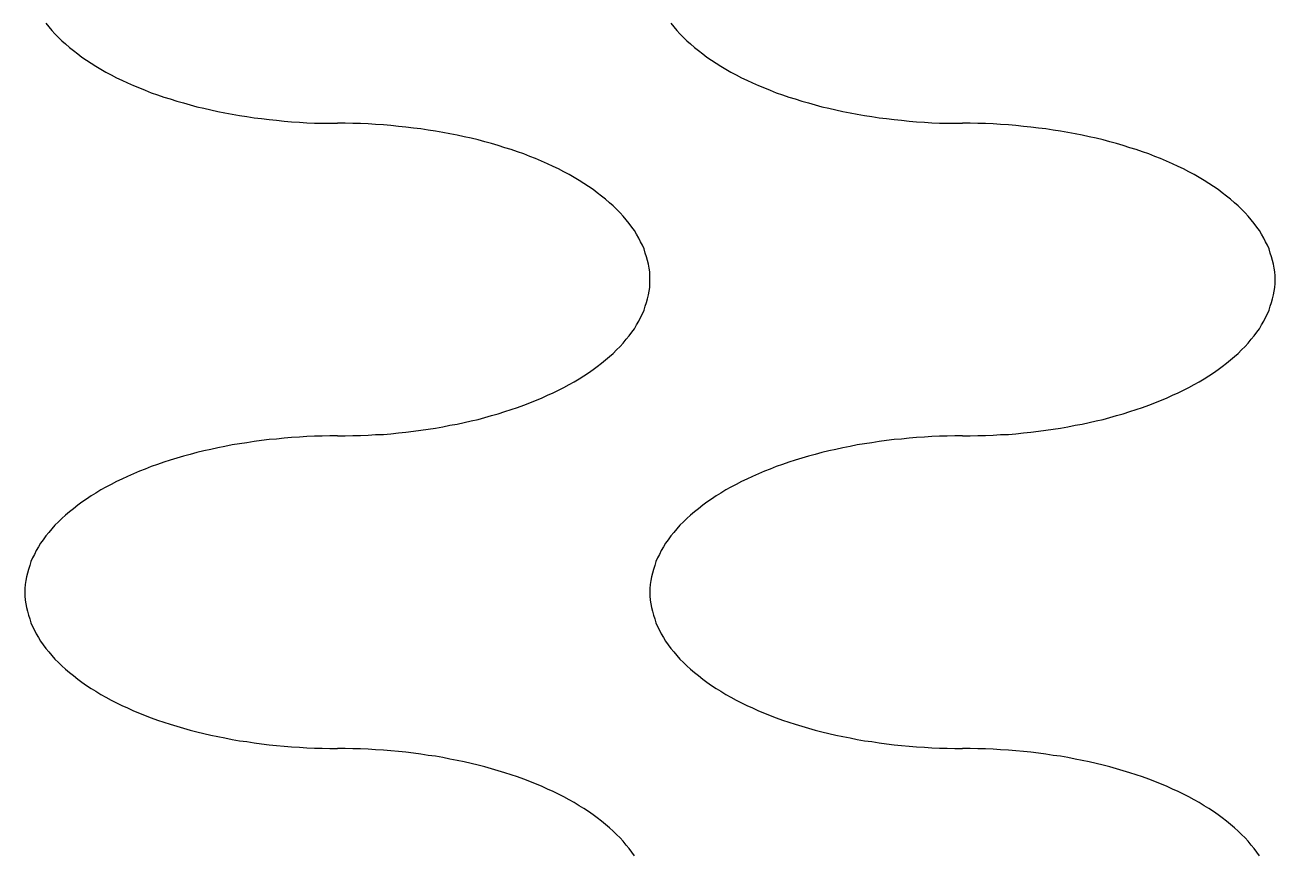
# Model space of a CAD drawing. Extents: x 0 to 40, y 0 to 70.
# Drawn here: x 29.6 to 30, y 48.8662 to 49.1314 of the extents above; entities that cross this region are included whole.
import ezdxf

# ---------------------------------------------------------------- set-up
doc = ezdxf.new("R2010")
doc.units = 0
doc.layers.add('AL_FOIL', color=2, linetype='CONTINUOUS')

msp = doc.modelspace()

# ---------------------------------------------------------------- linework, layer by layer
at = {"layer": 'AL_FOIL'}
for p, q in [((29.6067, 49.132), (29.6076, 49.1309)), ((29.8067, 49.132), (29.8076, 49.1309)), ((29.6076, 49.1309), (29.6086, 49.1297)), ((29.6086, 49.1297), (29.6096, 49.1286)), ((29.6096, 49.1286), (29.6107, 49.1275)), ((29.8076, 49.1309), (29.8086, 49.1297)), ((29.8086, 49.1297), (29.8096, 49.1286)), ((29.8096, 49.1286), (29.8107, 49.1275)), ((29.6107, 49.1275), (29.6118, 49.1264)), ((29.6118, 49.1264), (29.613, 49.1254)), ((29.613, 49.1254), (29.6142, 49.1243)), ((29.6142, 49.1243), (29.6155, 49.1233)), ((29.8107, 49.1275), (29.8118, 49.1264)), ((29.8118, 49.1264), (29.813, 49.1254)), ((29.813, 49.1254), (29.8142, 49.1243)), ((29.8142, 49.1243), (29.8155, 49.1233)), ((29.6155, 49.1233), (29.6169, 49.1222)), ((29.6169, 49.1222), (29.6182, 49.1212)), ((29.6182, 49.1212), (29.6197, 49.1202)), ((29.6197, 49.1202), (29.6212, 49.1192)), ((29.8155, 49.1233), (29.8169, 49.1222)), ((29.8169, 49.1222), (29.8182, 49.1212)), ((29.8182, 49.1212), (29.8197, 49.1202)), ((29.8197, 49.1202), (29.8212, 49.1192)), ((29.6212, 49.1192), (29.6227, 49.1183)), ((29.6227, 49.1183), (29.6243, 49.1173)), ((29.6243, 49.1173), (29.6259, 49.1164)), ((29.6259, 49.1164), (29.6276, 49.1155)), ((29.8212, 49.1192), (29.8227, 49.1183)), ((29.8227, 49.1183), (29.8243, 49.1173)), ((29.8243, 49.1173), (29.8259, 49.1164)), ((29.8259, 49.1164), (29.8276, 49.1155)), ((29.6276, 49.1155), (29.6293, 49.1146)), ((29.6293, 49.1146), (29.631, 49.1138)), ((29.631, 49.1138), (29.6328, 49.113)), ((29.6328, 49.113), (29.6347, 49.1121)), ((29.6347, 49.1121), (29.6366, 49.1113)), ((29.8276, 49.1155), (29.8293, 49.1146)), ((29.8293, 49.1146), (29.831, 49.1138)), ((29.831, 49.1138), (29.8328, 49.113)), ((29.8328, 49.113), (29.8347, 49.1121)), ((29.8347, 49.1121), (29.8366, 49.1113)), ((29.6366, 49.1113), (29.6385, 49.1106)), ((29.6385, 49.1106), (29.6404, 49.1098)), ((29.6404, 49.1098), (29.6424, 49.1091)), ((29.6424, 49.1091), (29.6444, 49.1084)), ((29.6444, 49.1084), (29.6465, 49.1078)), ((29.8366, 49.1113), (29.8385, 49.1106)), ((29.8385, 49.1106), (29.8404, 49.1098)), ((29.8404, 49.1098), (29.8424, 49.1091)), ((29.8424, 49.1091), (29.8444, 49.1084)), ((29.8444, 49.1084), (29.8465, 49.1078)), ((29.6465, 49.1078), (29.6486, 49.1071)), ((29.6486, 49.1071), (29.6507, 49.1065)), ((29.6507, 49.1065), (29.6529, 49.1059)), ((29.6529, 49.1059), (29.655, 49.1053)), ((29.655, 49.1053), (29.6572, 49.1048)), ((29.6572, 49.1048), (29.6595, 49.1043)), ((29.6595, 49.1043), (29.6617, 49.1038)), ((29.8465, 49.1078), (29.8486, 49.1071)), ((29.8486, 49.1071), (29.8507, 49.1065)), ((29.8507, 49.1065), (29.8529, 49.1059)), ((29.8529, 49.1059), (29.855, 49.1053)), ((29.855, 49.1053), (29.8572, 49.1048)), ((29.8572, 49.1048), (29.8595, 49.1043)), ((29.8595, 49.1043), (29.8617, 49.1038)), ((29.6617, 49.1038), (29.664, 49.1034)), ((29.664, 49.1034), (29.6663, 49.1029)), ((29.6663, 49.1029), (29.6686, 49.1025)), ((29.6686, 49.1025), (29.671, 49.1022)), ((29.671, 49.1022), (29.6733, 49.1018)), ((29.6733, 49.1018), (29.6757, 49.1015)), ((29.6757, 49.1015), (29.6781, 49.1012)), ((29.6781, 49.1012), (29.6805, 49.101)), ((29.6805, 49.101), (29.6829, 49.1007)), ((29.6829, 49.1007), (29.6853, 49.1005)), ((29.6853, 49.1005), (29.6878, 49.1004)), ((29.6878, 49.1004), (29.6902, 49.1002)), ((29.6902, 49.1002), (29.6926, 49.1001)), ((29.6926, 49.1001), (29.6951, 49.1001)), ((29.6951, 49.1001), (29.6975, 49.1)), ((29.6975, 49.1), (29.7, 49.1)), ((29.7025, 49.1), (29.7, 49.1)), ((29.7049, 49.0999), (29.7025, 49.1)), ((29.8617, 49.1038), (29.864, 49.1034)), ((29.864, 49.1034), (29.8663, 49.1029)), ((29.8663, 49.1029), (29.8686, 49.1025)), ((29.8686, 49.1025), (29.871, 49.1022)), ((29.871, 49.1022), (29.8733, 49.1018)), ((29.8733, 49.1018), (29.8757, 49.1015)), ((29.8757, 49.1015), (29.8781, 49.1012)), ((29.8781, 49.1012), (29.8805, 49.101)), ((29.8805, 49.101), (29.8829, 49.1007)), ((29.8829, 49.1007), (29.8853, 49.1005)), ((29.8853, 49.1005), (29.8878, 49.1004)), ((29.8878, 49.1004), (29.8902, 49.1002)), ((29.8902, 49.1002), (29.8926, 49.1001)), ((29.8926, 49.1001), (29.8951, 49.1001)), ((29.8951, 49.1001), (29.8975, 49.1)), ((29.8975, 49.1), (29.9, 49.1)), ((29.9025, 49.1), (29.9, 49.1)), ((29.9049, 49.0999), (29.9025, 49.1)), ((29.7074, 49.0999), (29.7049, 49.0999)), ((29.7098, 49.0998), (29.7074, 49.0999)), ((29.7122, 49.0996), (29.7098, 49.0998)), ((29.7147, 49.0995), (29.7122, 49.0996)), ((29.7171, 49.0993), (29.7147, 49.0995)), ((29.7195, 49.099), (29.7171, 49.0993)), ((29.7219, 49.0988), (29.7195, 49.099)), ((29.7243, 49.0985), (29.7219, 49.0988)), ((29.7267, 49.0982), (29.7243, 49.0985)), ((29.729, 49.0978), (29.7267, 49.0982)), ((29.7314, 49.0975), (29.729, 49.0978)), ((29.7337, 49.0971), (29.7314, 49.0975)), ((29.736, 49.0966), (29.7337, 49.0971)), ((29.7383, 49.0962), (29.736, 49.0966)), ((29.7405, 49.0957), (29.7383, 49.0962)), ((29.9074, 49.0999), (29.9049, 49.0999)), ((29.9098, 49.0998), (29.9074, 49.0999)), ((29.9122, 49.0996), (29.9098, 49.0998)), ((29.9147, 49.0995), (29.9122, 49.0996)), ((29.9171, 49.0993), (29.9147, 49.0995)), ((29.9195, 49.099), (29.9171, 49.0993)), ((29.9219, 49.0988), (29.9195, 49.099)), ((29.9243, 49.0985), (29.9219, 49.0988)), ((29.9267, 49.0982), (29.9243, 49.0985)), ((29.929, 49.0978), (29.9267, 49.0982)), ((29.9314, 49.0975), (29.929, 49.0978)), ((29.9337, 49.0971), (29.9314, 49.0975)), ((29.936, 49.0966), (29.9337, 49.0971)), ((29.9383, 49.0962), (29.936, 49.0966)), ((29.9405, 49.0957), (29.9383, 49.0962)), ((29.7428, 49.0952), (29.7405, 49.0957)), ((29.745, 49.0947), (29.7428, 49.0952)), ((29.7471, 49.0941), (29.745, 49.0947)), ((29.7493, 49.0935), (29.7471, 49.0941)), ((29.7514, 49.0929), (29.7493, 49.0935)), ((29.7535, 49.0922), (29.7514, 49.0929)), ((29.7556, 49.0916), (29.7535, 49.0922)), ((29.9428, 49.0952), (29.9405, 49.0957)), ((29.945, 49.0947), (29.9428, 49.0952)), ((29.9471, 49.0941), (29.945, 49.0947)), ((29.9493, 49.0935), (29.9471, 49.0941)), ((29.9514, 49.0929), (29.9493, 49.0935)), ((29.9535, 49.0922), (29.9514, 49.0929)), ((29.9556, 49.0916), (29.9535, 49.0922)), ((29.7576, 49.0909), (29.7556, 49.0916)), ((29.7596, 49.0902), (29.7576, 49.0909)), ((29.7615, 49.0894), (29.7596, 49.0902)), ((29.7634, 49.0887), (29.7615, 49.0894)), ((29.7653, 49.0879), (29.7634, 49.0887)), ((29.9576, 49.0909), (29.9556, 49.0916)), ((29.9596, 49.0902), (29.9576, 49.0909)), ((29.9615, 49.0894), (29.9596, 49.0902)), ((29.9634, 49.0887), (29.9615, 49.0894)), ((29.9653, 49.0879), (29.9634, 49.0887)), ((29.7672, 49.087), (29.7653, 49.0879)), ((29.769, 49.0862), (29.7672, 49.087)), ((29.7707, 49.0854), (29.769, 49.0862)), ((29.7724, 49.0845), (29.7707, 49.0854)), ((29.7741, 49.0836), (29.7724, 49.0845)), ((29.9672, 49.087), (29.9653, 49.0879)), ((29.969, 49.0862), (29.9672, 49.087)), ((29.9707, 49.0854), (29.969, 49.0862)), ((29.9724, 49.0845), (29.9707, 49.0854)), ((29.9741, 49.0836), (29.9724, 49.0845)), ((29.7757, 49.0827), (29.7741, 49.0836)), ((29.7773, 49.0817), (29.7757, 49.0827)), ((29.7788, 49.0808), (29.7773, 49.0817)), ((29.7803, 49.0798), (29.7788, 49.0808)), ((29.9757, 49.0827), (29.9741, 49.0836)), ((29.9773, 49.0817), (29.9757, 49.0827)), ((29.9788, 49.0808), (29.9773, 49.0817)), ((29.9803, 49.0798), (29.9788, 49.0808)), ((29.7818, 49.0788), (29.7803, 49.0798)), ((29.7831, 49.0778), (29.7818, 49.0788)), ((29.7845, 49.0767), (29.7831, 49.0778)), ((29.7858, 49.0757), (29.7845, 49.0767)), ((29.9818, 49.0788), (29.9803, 49.0798)), ((29.9831, 49.0778), (29.9818, 49.0788)), ((29.9845, 49.0767), (29.9831, 49.0778)), ((29.9858, 49.0757), (29.9845, 49.0767)), ((29.787, 49.0746), (29.7858, 49.0757)), ((29.7882, 49.0736), (29.787, 49.0746)), ((29.7893, 49.0725), (29.7882, 49.0736)), ((29.7904, 49.0714), (29.7893, 49.0725)), ((29.987, 49.0746), (29.9858, 49.0757)), ((29.9882, 49.0736), (29.987, 49.0746)), ((29.9893, 49.0725), (29.9882, 49.0736)), ((29.9904, 49.0714), (29.9893, 49.0725)), ((29.7914, 49.0703), (29.7904, 49.0714)), ((29.7924, 49.0691), (29.7914, 49.0703)), ((29.7933, 49.068), (29.7924, 49.0691)), ((29.7942, 49.0668), (29.7933, 49.068)), ((29.9914, 49.0703), (29.9904, 49.0714)), ((29.9924, 49.0691), (29.9914, 49.0703)), ((29.9933, 49.068), (29.9924, 49.0691)), ((29.9942, 49.0668), (29.9933, 49.068)), ((29.795, 49.0657), (29.7942, 49.0668)), ((29.7957, 49.0645), (29.795, 49.0657)), ((29.7964, 49.0633), (29.7957, 49.0645)), ((29.995, 49.0657), (29.9942, 49.0668)), ((29.9957, 49.0645), (29.995, 49.0657)), ((29.9964, 49.0633), (29.9957, 49.0645)), ((29.797, 49.0621), (29.7964, 49.0633)), ((29.7976, 49.061), (29.797, 49.0621)), ((29.7981, 49.0598), (29.7976, 49.061)), ((29.997, 49.0621), (29.9964, 49.0633)), ((29.9976, 49.061), (29.997, 49.0621)), ((29.9981, 49.0598), (29.9976, 49.061)), ((29.7985, 49.0585), (29.7981, 49.0598)), ((29.7989, 49.0573), (29.7985, 49.0585)), ((29.7992, 49.0561), (29.7989, 49.0573)), ((29.7995, 49.0549), (29.7992, 49.0561)), ((29.9985, 49.0585), (29.9981, 49.0598)), ((29.9989, 49.0573), (29.9985, 49.0585)), ((29.9992, 49.0561), (29.9989, 49.0573)), ((29.9995, 49.0549), (29.9992, 49.0561)), ((29.7997, 49.0537), (29.7995, 49.0549)), ((29.7999, 49.0525), (29.7997, 49.0537)), ((29.8, 49.0512), (29.7999, 49.0525)), ((29.9997, 49.0537), (29.9995, 49.0549)), ((29.9999, 49.0525), (29.9997, 49.0537)), ((30, 49.0512), (29.9999, 49.0525)), ((29.7999, 49.0475), (29.8, 49.0488)), ((29.8, 49.05), (29.8, 49.0512)), ((29.8, 49.0488), (29.8, 49.05)), ((29.9999, 49.0475), (30, 49.0488)), ((30, 49.05), (30, 49.0512)), ((30, 49.0488), (30, 49.05)), ((29.7992, 49.0439), (29.7995, 49.0451)), ((29.7995, 49.0451), (29.7997, 49.0463)), ((29.7997, 49.0463), (29.7999, 49.0475)), ((29.9992, 49.0439), (29.9995, 49.0451)), ((29.9995, 49.0451), (29.9997, 49.0463)), ((29.9997, 49.0463), (29.9999, 49.0475)), ((29.7976, 49.039), (29.7981, 49.0402)), ((29.7981, 49.0402), (29.7985, 49.0415)), ((29.7985, 49.0415), (29.7989, 49.0427)), ((29.7989, 49.0427), (29.7992, 49.0439)), ((29.9976, 49.039), (29.9981, 49.0402)), ((29.9981, 49.0402), (29.9985, 49.0415)), ((29.9985, 49.0415), (29.9989, 49.0427)), ((29.9989, 49.0427), (29.9992, 49.0439)), ((29.7957, 49.0355), (29.7964, 49.0367)), ((29.7964, 49.0367), (29.797, 49.0379)), ((29.797, 49.0379), (29.7976, 49.039)), ((29.9957, 49.0355), (29.9964, 49.0367)), ((29.9964, 49.0367), (29.997, 49.0379)), ((29.997, 49.0379), (29.9976, 49.039)), ((29.7924, 49.0309), (29.7933, 49.032)), ((29.7933, 49.032), (29.7942, 49.0332)), ((29.7942, 49.0332), (29.795, 49.0343)), ((29.795, 49.0343), (29.7957, 49.0355)), ((29.9924, 49.0309), (29.9933, 49.032)), ((29.9933, 49.032), (29.9942, 49.0332)), ((29.9942, 49.0332), (29.995, 49.0343)), ((29.995, 49.0343), (29.9957, 49.0355)), ((29.7893, 49.0275), (29.7904, 49.0286)), ((29.7904, 49.0286), (29.7914, 49.0297)), ((29.7914, 49.0297), (29.7924, 49.0309)), ((29.9893, 49.0275), (29.9904, 49.0286)), ((29.9904, 49.0286), (29.9914, 49.0297)), ((29.9914, 49.0297), (29.9924, 49.0309)), ((29.7845, 49.0233), (29.7858, 49.0243)), ((29.7858, 49.0243), (29.787, 49.0254)), ((29.787, 49.0254), (29.7882, 49.0264)), ((29.7882, 49.0264), (29.7893, 49.0275)), ((29.9845, 49.0233), (29.9858, 49.0243)), ((29.9858, 49.0243), (29.987, 49.0254)), ((29.987, 49.0254), (29.9882, 49.0264)), ((29.9882, 49.0264), (29.9893, 49.0275)), ((29.7788, 49.0192), (29.7803, 49.0202)), ((29.7803, 49.0202), (29.7818, 49.0212)), ((29.7818, 49.0212), (29.7831, 49.0222)), ((29.7831, 49.0222), (29.7845, 49.0233)), ((29.9788, 49.0192), (29.9803, 49.0202)), ((29.9803, 49.0202), (29.9818, 49.0212)), ((29.9818, 49.0212), (29.9831, 49.0222)), ((29.9831, 49.0222), (29.9845, 49.0233)), ((29.7724, 49.0155), (29.7741, 49.0164)), ((29.7741, 49.0164), (29.7757, 49.0173)), ((29.7757, 49.0173), (29.7773, 49.0183)), ((29.7773, 49.0183), (29.7788, 49.0192)), ((29.9724, 49.0155), (29.9741, 49.0164)), ((29.9741, 49.0164), (29.9757, 49.0173)), ((29.9757, 49.0173), (29.9773, 49.0183)), ((29.9773, 49.0183), (29.9788, 49.0192)), ((29.7634, 49.0113), (29.7653, 49.0121)), ((29.7653, 49.0121), (29.7672, 49.013)), ((29.7672, 49.013), (29.769, 49.0138)), ((29.769, 49.0138), (29.7707, 49.0146)), ((29.7707, 49.0146), (29.7724, 49.0155)), ((29.9634, 49.0113), (29.9653, 49.0121)), ((29.9653, 49.0121), (29.9672, 49.013)), ((29.9672, 49.013), (29.969, 49.0138)), ((29.969, 49.0138), (29.9707, 49.0146)), ((29.9707, 49.0146), (29.9724, 49.0155)), ((29.7535, 49.0078), (29.7556, 49.0084)), ((29.7556, 49.0084), (29.7576, 49.0091)), ((29.7576, 49.0091), (29.7596, 49.0098)), ((29.7596, 49.0098), (29.7615, 49.0106)), ((29.7615, 49.0106), (29.7634, 49.0113)), ((29.9535, 49.0078), (29.9556, 49.0084)), ((29.9556, 49.0084), (29.9576, 49.0091)), ((29.9576, 49.0091), (29.9596, 49.0098)), ((29.9596, 49.0098), (29.9615, 49.0106)), ((29.9615, 49.0106), (29.9634, 49.0113)), ((29.7383, 49.0038), (29.7405, 49.0043)), ((29.7405, 49.0043), (29.7428, 49.0048)), ((29.7428, 49.0048), (29.745, 49.0053)), ((29.745, 49.0053), (29.7471, 49.0059)), ((29.7471, 49.0059), (29.7493, 49.0065)), ((29.7493, 49.0065), (29.7514, 49.0071)), ((29.7514, 49.0071), (29.7535, 49.0078)), ((29.9383, 49.0038), (29.9405, 49.0043)), ((29.9405, 49.0043), (29.9428, 49.0048)), ((29.9428, 49.0048), (29.945, 49.0053)), ((29.945, 49.0053), (29.9471, 49.0059)), ((29.9471, 49.0059), (29.9493, 49.0065)), ((29.9493, 49.0065), (29.9514, 49.0071)), ((29.9514, 49.0071), (29.9535, 49.0078)), ((29.6975, 49), (29.6951, 48.9999)), ((29.7, 49), (29.6975, 49)), ((29.7, 49), (29.7025, 49)), ((29.7025, 49), (29.7049, 49.0001)), ((29.7049, 49.0001), (29.7074, 49.0001)), ((29.7074, 49.0001), (29.7098, 49.0002)), ((29.7098, 49.0002), (29.7122, 49.0004)), ((29.7122, 49.0004), (29.7147, 49.0005)), ((29.7147, 49.0005), (29.7171, 49.0007)), ((29.7171, 49.0007), (29.7195, 49.001)), ((29.7195, 49.001), (29.7219, 49.0012)), ((29.7219, 49.0012), (29.7243, 49.0015)), ((29.7243, 49.0015), (29.7267, 49.0018)), ((29.7267, 49.0018), (29.729, 49.0022)), ((29.729, 49.0022), (29.7314, 49.0025)), ((29.7314, 49.0025), (29.7337, 49.0029)), ((29.7337, 49.0029), (29.736, 49.0034)), ((29.736, 49.0034), (29.7383, 49.0038)), ((29.8975, 49), (29.8951, 48.9999)), ((29.9, 49), (29.8975, 49)), ((29.9, 49), (29.9025, 49)), ((29.9025, 49), (29.9049, 49.0001)), ((29.9049, 49.0001), (29.9074, 49.0001)), ((29.9074, 49.0001), (29.9098, 49.0002)), ((29.9098, 49.0002), (29.9122, 49.0004)), ((29.9122, 49.0004), (29.9147, 49.0005)), ((29.9147, 49.0005), (29.9171, 49.0007)), ((29.9171, 49.0007), (29.9195, 49.001)), ((29.9195, 49.001), (29.9219, 49.0012)), ((29.9219, 49.0012), (29.9243, 49.0015)), ((29.9243, 49.0015), (29.9267, 49.0018)), ((29.9267, 49.0018), (29.929, 49.0022)), ((29.929, 49.0022), (29.9314, 49.0025)), ((29.9314, 49.0025), (29.9337, 49.0029)), ((29.9337, 49.0029), (29.936, 49.0034)), ((29.936, 49.0034), (29.9383, 49.0038)), ((29.6617, 48.9962), (29.6595, 48.9957)), ((29.664, 48.9966), (29.6617, 48.9962)), ((29.6663, 48.9971), (29.664, 48.9966)), ((29.6686, 48.9975), (29.6663, 48.9971)), ((29.671, 48.9978), (29.6686, 48.9975)), ((29.6733, 48.9982), (29.671, 48.9978)), ((29.6757, 48.9985), (29.6733, 48.9982)), ((29.6781, 48.9988), (29.6757, 48.9985)), ((29.6805, 48.999), (29.6781, 48.9988)), ((29.6829, 48.9993), (29.6805, 48.999)), ((29.6853, 48.9995), (29.6829, 48.9993)), ((29.6878, 48.9996), (29.6853, 48.9995)), ((29.6902, 48.9998), (29.6878, 48.9996)), ((29.6926, 48.9999), (29.6902, 48.9998)), ((29.6951, 48.9999), (29.6926, 48.9999)), ((29.8617, 48.9962), (29.8595, 48.9957)), ((29.864, 48.9966), (29.8617, 48.9962)), ((29.8663, 48.9971), (29.864, 48.9966)), ((29.8686, 48.9975), (29.8663, 48.9971)), ((29.871, 48.9978), (29.8686, 48.9975)), ((29.8733, 48.9982), (29.871, 48.9978)), ((29.8757, 48.9985), (29.8733, 48.9982)), ((29.8781, 48.9988), (29.8757, 48.9985)), ((29.8805, 48.999), (29.8781, 48.9988)), ((29.8829, 48.9993), (29.8805, 48.999)), ((29.8853, 48.9995), (29.8829, 48.9993)), ((29.8878, 48.9996), (29.8853, 48.9995)), ((29.8902, 48.9998), (29.8878, 48.9996)), ((29.8926, 48.9999), (29.8902, 48.9998)), ((29.8951, 48.9999), (29.8926, 48.9999)), ((29.6465, 48.9922), (29.6444, 48.9916)), ((29.6486, 48.9929), (29.6465, 48.9922)), ((29.6507, 48.9935), (29.6486, 48.9929)), ((29.6529, 48.9941), (29.6507, 48.9935)), ((29.655, 48.9947), (29.6529, 48.9941)), ((29.6572, 48.9952), (29.655, 48.9947)), ((29.6595, 48.9957), (29.6572, 48.9952)), ((29.8465, 48.9922), (29.8444, 48.9916)), ((29.8486, 48.9929), (29.8465, 48.9922)), ((29.8507, 48.9935), (29.8486, 48.9929)), ((29.8529, 48.9941), (29.8507, 48.9935)), ((29.855, 48.9947), (29.8529, 48.9941)), ((29.8572, 48.9952), (29.855, 48.9947)), ((29.8595, 48.9957), (29.8572, 48.9952)), ((29.6366, 48.9887), (29.6347, 48.9879)), ((29.6385, 48.9894), (29.6366, 48.9887)), ((29.6404, 48.9902), (29.6385, 48.9894)), ((29.6424, 48.9909), (29.6404, 48.9902)), ((29.6444, 48.9916), (29.6424, 48.9909)), ((29.8366, 48.9887), (29.8347, 48.9879)), ((29.8385, 48.9894), (29.8366, 48.9887)), ((29.8404, 48.9902), (29.8385, 48.9894)), ((29.8424, 48.9909), (29.8404, 48.9902)), ((29.8444, 48.9916), (29.8424, 48.9909)), ((29.6276, 48.9845), (29.6259, 48.9836)), ((29.6293, 48.9854), (29.6276, 48.9845)), ((29.631, 48.9862), (29.6293, 48.9854)), ((29.6328, 48.987), (29.631, 48.9862)), ((29.6347, 48.9879), (29.6328, 48.987)), ((29.8276, 48.9845), (29.8259, 48.9836)), ((29.8293, 48.9854), (29.8276, 48.9845)), ((29.831, 48.9862), (29.8293, 48.9854)), ((29.8328, 48.987), (29.831, 48.9862)), ((29.8347, 48.9879), (29.8328, 48.987)), ((29.6212, 48.9808), (29.6197, 48.9798)), ((29.6227, 48.9817), (29.6212, 48.9808)), ((29.6243, 48.9827), (29.6227, 48.9817)), ((29.6259, 48.9836), (29.6243, 48.9827)), ((29.8212, 48.9808), (29.8197, 48.9798)), ((29.8227, 48.9817), (29.8212, 48.9808)), ((29.8243, 48.9827), (29.8227, 48.9817)), ((29.8259, 48.9836), (29.8243, 48.9827)), ((29.6155, 48.9767), (29.6142, 48.9757)), ((29.6169, 48.9778), (29.6155, 48.9767)), ((29.6182, 48.9788), (29.6169, 48.9778)), ((29.6197, 48.9798), (29.6182, 48.9788)), ((29.8155, 48.9767), (29.8142, 48.9757)), ((29.8169, 48.9778), (29.8155, 48.9767)), ((29.8182, 48.9788), (29.8169, 48.9778)), ((29.8197, 48.9798), (29.8182, 48.9788)), ((29.6107, 48.9725), (29.6096, 48.9714)), ((29.6118, 48.9736), (29.6107, 48.9725)), ((29.613, 48.9746), (29.6118, 48.9736)), ((29.6142, 48.9757), (29.613, 48.9746)), ((29.8107, 48.9725), (29.8096, 48.9714)), ((29.8118, 48.9736), (29.8107, 48.9725)), ((29.813, 48.9746), (29.8118, 48.9736)), ((29.8142, 48.9757), (29.813, 48.9746)), ((29.6067, 48.968), (29.6058, 48.9668)), ((29.6076, 48.9691), (29.6067, 48.968)), ((29.6086, 48.9703), (29.6076, 48.9691)), ((29.6096, 48.9714), (29.6086, 48.9703)), ((29.8067, 48.968), (29.8058, 48.9668)), ((29.8076, 48.9691), (29.8067, 48.968)), ((29.8086, 48.9703), (29.8076, 48.9691)), ((29.8096, 48.9714), (29.8086, 48.9703)), ((29.6043, 48.9645), (29.6036, 48.9633)), ((29.605, 48.9657), (29.6043, 48.9645)), ((29.6058, 48.9668), (29.605, 48.9657)), ((29.8043, 48.9645), (29.8036, 48.9633)), ((29.805, 48.9657), (29.8043, 48.9645)), ((29.8058, 48.9668), (29.805, 48.9657)), ((29.6024, 48.961), (29.6019, 48.9598)), ((29.603, 48.9621), (29.6024, 48.961)), ((29.6036, 48.9633), (29.603, 48.9621)), ((29.8024, 48.961), (29.8019, 48.9598)), ((29.803, 48.9621), (29.8024, 48.961)), ((29.8036, 48.9633), (29.803, 48.9621)), ((29.6008, 48.9561), (29.6005, 48.9549)), ((29.6011, 48.9573), (29.6008, 48.9561)), ((29.6015, 48.9585), (29.6011, 48.9573)), ((29.6019, 48.9598), (29.6015, 48.9585)), ((29.8008, 48.9561), (29.8005, 48.9549)), ((29.8011, 48.9573), (29.8008, 48.9561)), ((29.8015, 48.9585), (29.8011, 48.9573)), ((29.8019, 48.9598), (29.8015, 48.9585)), ((29.6001, 48.9525), (29.6, 48.9512)), ((29.6003, 48.9537), (29.6001, 48.9525)), ((29.6005, 48.9549), (29.6003, 48.9537)), ((29.8001, 48.9525), (29.8, 48.9512)), ((29.8003, 48.9537), (29.8001, 48.9525)), ((29.8005, 48.9549), (29.8003, 48.9537)), ((29.6, 48.9512), (29.6, 48.95)), ((29.6, 48.95), (29.6, 48.9488)), ((29.6, 48.9488), (29.6001, 48.9475)), ((29.8, 48.9512), (29.8, 48.95)), ((29.8, 48.95), (29.8, 48.9488)), ((29.8, 48.9488), (29.8001, 48.9475)), ((29.6001, 48.9475), (29.6003, 48.9463)), ((29.6003, 48.9463), (29.6005, 48.9451)), ((29.6005, 48.9451), (29.6008, 48.9439)), ((29.8001, 48.9475), (29.8003, 48.9463)), ((29.8003, 48.9463), (29.8005, 48.9451)), ((29.8005, 48.9451), (29.8008, 48.9439)), ((29.6008, 48.9439), (29.6011, 48.9427)), ((29.6011, 48.9427), (29.6015, 48.9415)), ((29.6015, 48.9415), (29.6019, 48.9402)), ((29.6019, 48.9402), (29.6024, 48.939)), ((29.8008, 48.9439), (29.8011, 48.9427)), ((29.8011, 48.9427), (29.8015, 48.9415)), ((29.8015, 48.9415), (29.8019, 48.9402)), ((29.8019, 48.9402), (29.8024, 48.939)), ((29.6024, 48.939), (29.603, 48.9379)), ((29.603, 48.9379), (29.6036, 48.9367)), ((29.6036, 48.9367), (29.6043, 48.9355)), ((29.8024, 48.939), (29.803, 48.9379)), ((29.803, 48.9379), (29.8036, 48.9367)), ((29.8036, 48.9367), (29.8043, 48.9355)), ((29.6043, 48.9355), (29.605, 48.9343)), ((29.605, 48.9343), (29.6058, 48.9332)), ((29.6058, 48.9332), (29.6067, 48.932)), ((29.6067, 48.932), (29.6076, 48.9309)), ((29.8043, 48.9355), (29.805, 48.9343)), ((29.805, 48.9343), (29.8058, 48.9332)), ((29.8058, 48.9332), (29.8067, 48.932)), ((29.8067, 48.932), (29.8076, 48.9309)), ((29.6076, 48.9309), (29.6086, 48.9297)), ((29.6086, 48.9297), (29.6096, 48.9286)), ((29.6096, 48.9286), (29.6107, 48.9275)), ((29.8076, 48.9309), (29.8086, 48.9297)), ((29.8086, 48.9297), (29.8096, 48.9286)), ((29.8096, 48.9286), (29.8107, 48.9275)), ((29.6107, 48.9275), (29.6118, 48.9264)), ((29.6118, 48.9264), (29.613, 48.9254)), ((29.613, 48.9254), (29.6142, 48.9243)), ((29.6142, 48.9243), (29.6155, 48.9233)), ((29.8107, 48.9275), (29.8118, 48.9264)), ((29.8118, 48.9264), (29.813, 48.9254)), ((29.813, 48.9254), (29.8142, 48.9243)), ((29.8142, 48.9243), (29.8155, 48.9233)), ((29.6155, 48.9233), (29.6169, 48.9222)), ((29.6169, 48.9222), (29.6182, 48.9212)), ((29.6182, 48.9212), (29.6197, 48.9202)), ((29.6197, 48.9202), (29.6212, 48.9192)), ((29.8155, 48.9233), (29.8169, 48.9222)), ((29.8169, 48.9222), (29.8182, 48.9212)), ((29.8182, 48.9212), (29.8197, 48.9202)), ((29.8197, 48.9202), (29.8212, 48.9192)), ((29.6212, 48.9192), (29.6227, 48.9183)), ((29.6227, 48.9183), (29.6243, 48.9173)), ((29.6243, 48.9173), (29.6259, 48.9164)), ((29.6259, 48.9164), (29.6276, 48.9155)), ((29.8212, 48.9192), (29.8227, 48.9183)), ((29.8227, 48.9183), (29.8243, 48.9173)), ((29.8243, 48.9173), (29.8259, 48.9164)), ((29.8259, 48.9164), (29.8276, 48.9155)), ((29.6276, 48.9155), (29.6293, 48.9146)), ((29.6293, 48.9146), (29.631, 48.9138)), ((29.631, 48.9138), (29.6328, 48.913)), ((29.6328, 48.913), (29.6347, 48.9121)), ((29.6347, 48.9121), (29.6366, 48.9113)), ((29.8276, 48.9155), (29.8293, 48.9146)), ((29.8293, 48.9146), (29.831, 48.9138)), ((29.831, 48.9138), (29.8328, 48.913)), ((29.8328, 48.913), (29.8347, 48.9121)), ((29.8347, 48.9121), (29.8366, 48.9113)), ((29.6366, 48.9113), (29.6385, 48.9106)), ((29.6385, 48.9106), (29.6404, 48.9098)), ((29.6404, 48.9098), (29.6424, 48.9091)), ((29.6424, 48.9091), (29.6444, 48.9084)), ((29.6444, 48.9084), (29.6465, 48.9078)), ((29.8366, 48.9113), (29.8385, 48.9106)), ((29.8385, 48.9106), (29.8404, 48.9098)), ((29.8404, 48.9098), (29.8424, 48.9091)), ((29.8424, 48.9091), (29.8444, 48.9084)), ((29.8444, 48.9084), (29.8465, 48.9078)), ((29.6465, 48.9078), (29.6486, 48.9071)), ((29.6486, 48.9071), (29.6507, 48.9065)), ((29.6507, 48.9065), (29.6529, 48.9059)), ((29.6529, 48.9059), (29.655, 48.9053)), ((29.655, 48.9053), (29.6572, 48.9048)), ((29.6572, 48.9048), (29.6595, 48.9043)), ((29.6595, 48.9043), (29.6617, 48.9038)), ((29.8465, 48.9078), (29.8486, 48.9071)), ((29.8486, 48.9071), (29.8507, 48.9065)), ((29.8507, 48.9065), (29.8529, 48.9059)), ((29.8529, 48.9059), (29.855, 48.9053)), ((29.855, 48.9053), (29.8572, 48.9048)), ((29.8572, 48.9048), (29.8595, 48.9043)), ((29.8595, 48.9043), (29.8617, 48.9038)), ((29.6617, 48.9038), (29.664, 48.9034)), ((29.664, 48.9034), (29.6663, 48.9029)), ((29.6663, 48.9029), (29.6686, 48.9025)), ((29.6686, 48.9025), (29.671, 48.9022)), ((29.671, 48.9022), (29.6733, 48.9018)), ((29.6733, 48.9018), (29.6757, 48.9015)), ((29.6757, 48.9015), (29.6781, 48.9012)), ((29.6781, 48.9012), (29.6805, 48.901)), ((29.6805, 48.901), (29.6829, 48.9007)), ((29.6829, 48.9007), (29.6853, 48.9005)), ((29.6853, 48.9005), (29.6878, 48.9004)), ((29.6878, 48.9004), (29.6902, 48.9002)), ((29.6902, 48.9002), (29.6926, 48.9001)), ((29.6926, 48.9001), (29.6951, 48.9001)), ((29.6951, 48.9001), (29.6975, 48.9)), ((29.6975, 48.9), (29.7, 48.9)), ((29.7025, 48.9), (29.7, 48.9)), ((29.7049, 48.8999), (29.7025, 48.9)), ((29.8617, 48.9038), (29.864, 48.9034)), ((29.864, 48.9034), (29.8663, 48.9029)), ((29.8663, 48.9029), (29.8686, 48.9025)), ((29.8686, 48.9025), (29.871, 48.9022)), ((29.871, 48.9022), (29.8733, 48.9018)), ((29.8733, 48.9018), (29.8757, 48.9015)), ((29.8757, 48.9015), (29.8781, 48.9012)), ((29.8781, 48.9012), (29.8805, 48.901)), ((29.8805, 48.901), (29.8829, 48.9007)), ((29.8829, 48.9007), (29.8853, 48.9005)), ((29.8853, 48.9005), (29.8878, 48.9004)), ((29.8878, 48.9004), (29.8902, 48.9002)), ((29.8902, 48.9002), (29.8926, 48.9001)), ((29.8926, 48.9001), (29.8951, 48.9001)), ((29.8951, 48.9001), (29.8975, 48.9)), ((29.8975, 48.9), (29.9, 48.9)), ((29.9025, 48.9), (29.9, 48.9)), ((29.9049, 48.8999), (29.9025, 48.9)), ((29.7074, 48.8999), (29.7049, 48.8999)), ((29.7098, 48.8998), (29.7074, 48.8999)), ((29.7122, 48.8996), (29.7098, 48.8998)), ((29.7147, 48.8995), (29.7122, 48.8996)), ((29.7171, 48.8993), (29.7147, 48.8995)), ((29.7195, 48.899), (29.7171, 48.8993)), ((29.7219, 48.8988), (29.7195, 48.899)), ((29.7243, 48.8985), (29.7219, 48.8988)), ((29.7267, 48.8982), (29.7243, 48.8985)), ((29.729, 48.8978), (29.7267, 48.8982)), ((29.7314, 48.8975), (29.729, 48.8978)), ((29.7337, 48.8971), (29.7314, 48.8975)), ((29.736, 48.8966), (29.7337, 48.8971)), ((29.7383, 48.8962), (29.736, 48.8966)), ((29.7405, 48.8957), (29.7383, 48.8962)), ((29.9074, 48.8999), (29.9049, 48.8999)), ((29.9098, 48.8998), (29.9074, 48.8999)), ((29.9122, 48.8996), (29.9098, 48.8998)), ((29.9147, 48.8995), (29.9122, 48.8996)), ((29.9171, 48.8993), (29.9147, 48.8995)), ((29.9195, 48.899), (29.9171, 48.8993)), ((29.9219, 48.8988), (29.9195, 48.899)), ((29.9243, 48.8985), (29.9219, 48.8988)), ((29.9267, 48.8982), (29.9243, 48.8985)), ((29.929, 48.8978), (29.9267, 48.8982)), ((29.9314, 48.8975), (29.929, 48.8978)), ((29.9337, 48.8971), (29.9314, 48.8975)), ((29.936, 48.8966), (29.9337, 48.8971)), ((29.9383, 48.8962), (29.936, 48.8966)), ((29.9405, 48.8957), (29.9383, 48.8962)), ((29.7428, 48.8952), (29.7405, 48.8957)), ((29.745, 48.8947), (29.7428, 48.8952)), ((29.7471, 48.8941), (29.745, 48.8947)), ((29.7493, 48.8935), (29.7471, 48.8941)), ((29.7514, 48.8929), (29.7493, 48.8935)), ((29.7535, 48.8922), (29.7514, 48.8929)), ((29.7556, 48.8916), (29.7535, 48.8922)), ((29.9428, 48.8952), (29.9405, 48.8957)), ((29.945, 48.8947), (29.9428, 48.8952)), ((29.9471, 48.8941), (29.945, 48.8947)), ((29.9493, 48.8935), (29.9471, 48.8941)), ((29.9514, 48.8929), (29.9493, 48.8935)), ((29.9535, 48.8922), (29.9514, 48.8929)), ((29.9556, 48.8916), (29.9535, 48.8922)), ((29.7576, 48.8909), (29.7556, 48.8916)), ((29.7596, 48.8902), (29.7576, 48.8909)), ((29.7615, 48.8894), (29.7596, 48.8902)), ((29.7634, 48.8887), (29.7615, 48.8894)), ((29.7653, 48.8879), (29.7634, 48.8887)), ((29.9576, 48.8909), (29.9556, 48.8916)), ((29.9596, 48.8902), (29.9576, 48.8909)), ((29.9615, 48.8894), (29.9596, 48.8902)), ((29.9634, 48.8887), (29.9615, 48.8894)), ((29.9653, 48.8879), (29.9634, 48.8887)), ((29.7672, 48.887), (29.7653, 48.8879)), ((29.769, 48.8862), (29.7672, 48.887)), ((29.7707, 48.8854), (29.769, 48.8862)), ((29.7724, 48.8845), (29.7707, 48.8854)), ((29.7741, 48.8836), (29.7724, 48.8845)), ((29.9672, 48.887), (29.9653, 48.8879)), ((29.969, 48.8862), (29.9672, 48.887)), ((29.9707, 48.8854), (29.969, 48.8862)), ((29.9724, 48.8845), (29.9707, 48.8854)), ((29.9741, 48.8836), (29.9724, 48.8845)), ((29.7757, 48.8827), (29.7741, 48.8836)), ((29.7773, 48.8817), (29.7757, 48.8827)), ((29.7788, 48.8808), (29.7773, 48.8817)), ((29.7803, 48.8798), (29.7788, 48.8808)), ((29.9757, 48.8827), (29.9741, 48.8836)), ((29.9773, 48.8817), (29.9757, 48.8827)), ((29.9788, 48.8808), (29.9773, 48.8817)), ((29.9803, 48.8798), (29.9788, 48.8808)), ((29.7818, 48.8788), (29.7803, 48.8798)), ((29.7831, 48.8778), (29.7818, 48.8788)), ((29.7845, 48.8767), (29.7831, 48.8778)), ((29.7858, 48.8757), (29.7845, 48.8767)), ((29.9818, 48.8788), (29.9803, 48.8798)), ((29.9831, 48.8778), (29.9818, 48.8788)), ((29.9845, 48.8767), (29.9831, 48.8778)), ((29.9858, 48.8757), (29.9845, 48.8767)), ((29.787, 48.8746), (29.7858, 48.8757)), ((29.7882, 48.8736), (29.787, 48.8746)), ((29.7893, 48.8725), (29.7882, 48.8736)), ((29.7904, 48.8714), (29.7893, 48.8725)), ((29.987, 48.8746), (29.9858, 48.8757)), ((29.9882, 48.8736), (29.987, 48.8746)), ((29.9893, 48.8725), (29.9882, 48.8736)), ((29.9904, 48.8714), (29.9893, 48.8725)), ((29.7914, 48.8703), (29.7904, 48.8714)), ((29.7924, 48.8691), (29.7914, 48.8703)), ((29.7933, 48.868), (29.7924, 48.8691)), ((29.7942, 48.8668), (29.7933, 48.868)), ((29.9914, 48.8703), (29.9904, 48.8714)), ((29.9924, 48.8691), (29.9914, 48.8703)), ((29.9933, 48.868), (29.9924, 48.8691)), ((29.9942, 48.8668), (29.9933, 48.868)), ((29.795, 48.8657), (29.7942, 48.8668)), ((29.995, 48.8657), (29.9942, 48.8668))]:
    msp.add_line(p, q, dxfattribs=at)

doc.saveas('drawing.dxf')
